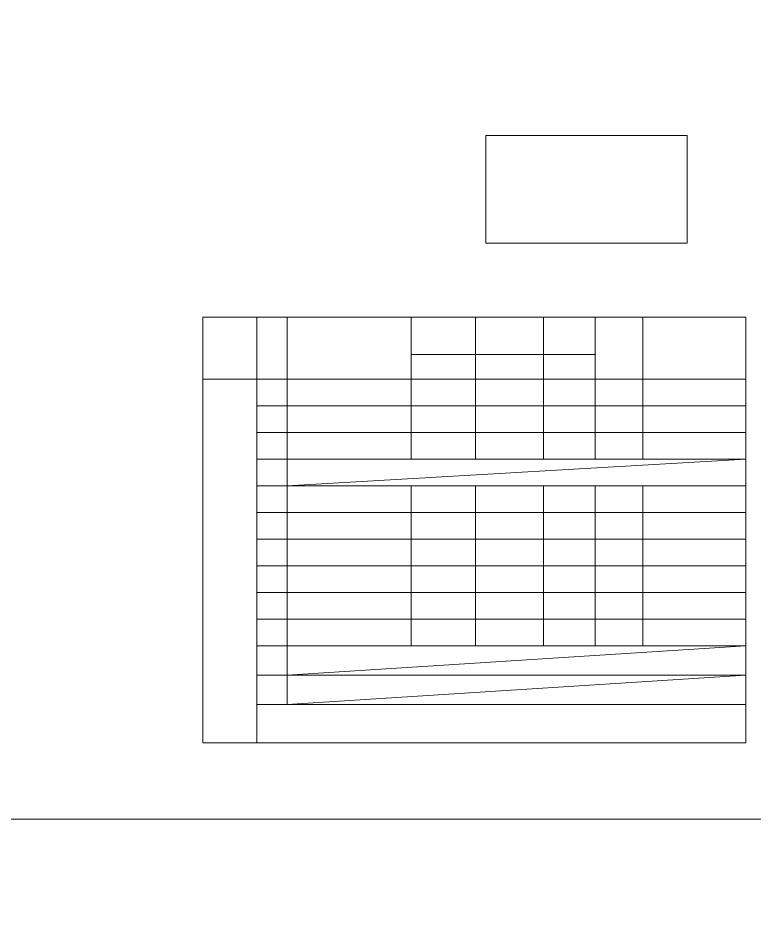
# Model space of a CAD drawing. Extents: x 485428 to 797698, y 56414 to 211814.
# Drawn here: x 727328 to 733668, y 133298 to 141012 of the extents above; entities that cross this region are included whole.
import ezdxf

# ---------------------------------------------------------------- set-up
doc = ezdxf.new("R2010")
doc.units = 0
doc.header["$LTSCALE"] = 1000
doc.header["$MEASUREMENT"] = 0
doc.layers.add('钢架', color=7, linetype='Continuous', lineweight=25)

msp = doc.modelspace()

# ---------------------------------------------------------------- linework, layer by layer
at = {"color": 1, "lineweight": 15}
for p, q in [((728920.1, 138435.4), (728920.1, 134771.4)), ((729385.9, 134771.4), (729385.9, 138435.4))]:
    msp.add_line(p, q, dxfattribs=at)
at = {"lineweight": 15}
for p, q in [((730715.6, 138116), (730715.6, 138435.4)), ((730715.6, 138435.4), (730715.6, 137212.9)), ((731269.4, 138435.4), (731269.4, 137212.9)), ((733597.8, 138435.4), (733597.8, 134771.4)), ((729645.9, 136983.4), (733597.8, 137212.9)), ((730715.6, 136983.4), (730715.6, 135606.2)), ((731269.4, 136983.4), (731269.4, 135606.2)), ((729645.9, 135353.6), (733597.8, 135606.2)), ((729645.9, 135100.9), (733597.8, 135353.6))]:
    msp.add_line(p, q, dxfattribs=at)
for points in [[(718888.1, 144614.2), (733738.1, 144614.2), (733738.1, 134114.2), (718888.1, 134114.2)], [(731358.7, 140001.1), (733093, 140001.1), (733093, 139071.9), (731358.7, 139071.9)], [(718888.1, 134114.2), (733738.1, 134114.2), (733738.1, 123614.2), (718888.1, 123614.2)]]:
    msp.add_lwpolyline(points, close=True, dxfattribs=at)
at = {"layer": '钢架', "lineweight": 15}
for p, q in [((728920.1, 138435.4), (733597.8, 138435.4)), ((729645.9, 138435.4), (729645.9, 135100.9)), ((731853.4, 138435.4), (731853.4, 137212.9)), ((732298.4, 138435.4), (732298.4, 137212.9)), ((732711.1, 138435.4), (732711.1, 137212.9)), ((730715.6, 138116), (732298.4, 138116)), ((728920.1, 137901.4), (733597.8, 137901.4)), ((729385.9, 137671.9), (733597.8, 137671.9)), ((729385.9, 137442.4), (733597.8, 137442.4)), ((729385.9, 137212.9), (733597.8, 137212.9)), ((729385.9, 137212.9), (733597.8, 137212.9)), ((729385.9, 136983.4), (733597.8, 136983.4)), ((731853.4, 136983.4), (731853.4, 136524.3)), ((732298.4, 136983.4), (732298.4, 135606.2)), ((732711.1, 136983.4), (732711.1, 135606.2)), ((729385.9, 136753.8), (733597.8, 136753.8)), ((729385.9, 136524.3), (733597.8, 136524.3)), ((731853.4, 136524.3), (731853.4, 135606.2)), ((729385.9, 136294.8), (733597.8, 136294.8)), ((729385.9, 136065.3), (733597.8, 136065.3)), ((729385.9, 135835.8), (733597.8, 135835.8)), ((729385.9, 135606.2), (733597.8, 135606.2)), ((729385.9, 135606.2), (733597.8, 135606.2)), ((729385.9, 135606.2), (733597.8, 135606.2)), ((729385.9, 135606.2), (733597.8, 135606.2)), ((729385.9, 135353.6), (733597.8, 135353.6)), ((729385.9, 135353.6), (733597.8, 135353.6)), ((729385.9, 135100.9), (733597.8, 135100.9)), ((728920.1, 134771.4), (733597.8, 134771.4))]:
    msp.add_line(p, q, dxfattribs=at)

doc.saveas('drawing.dxf')
